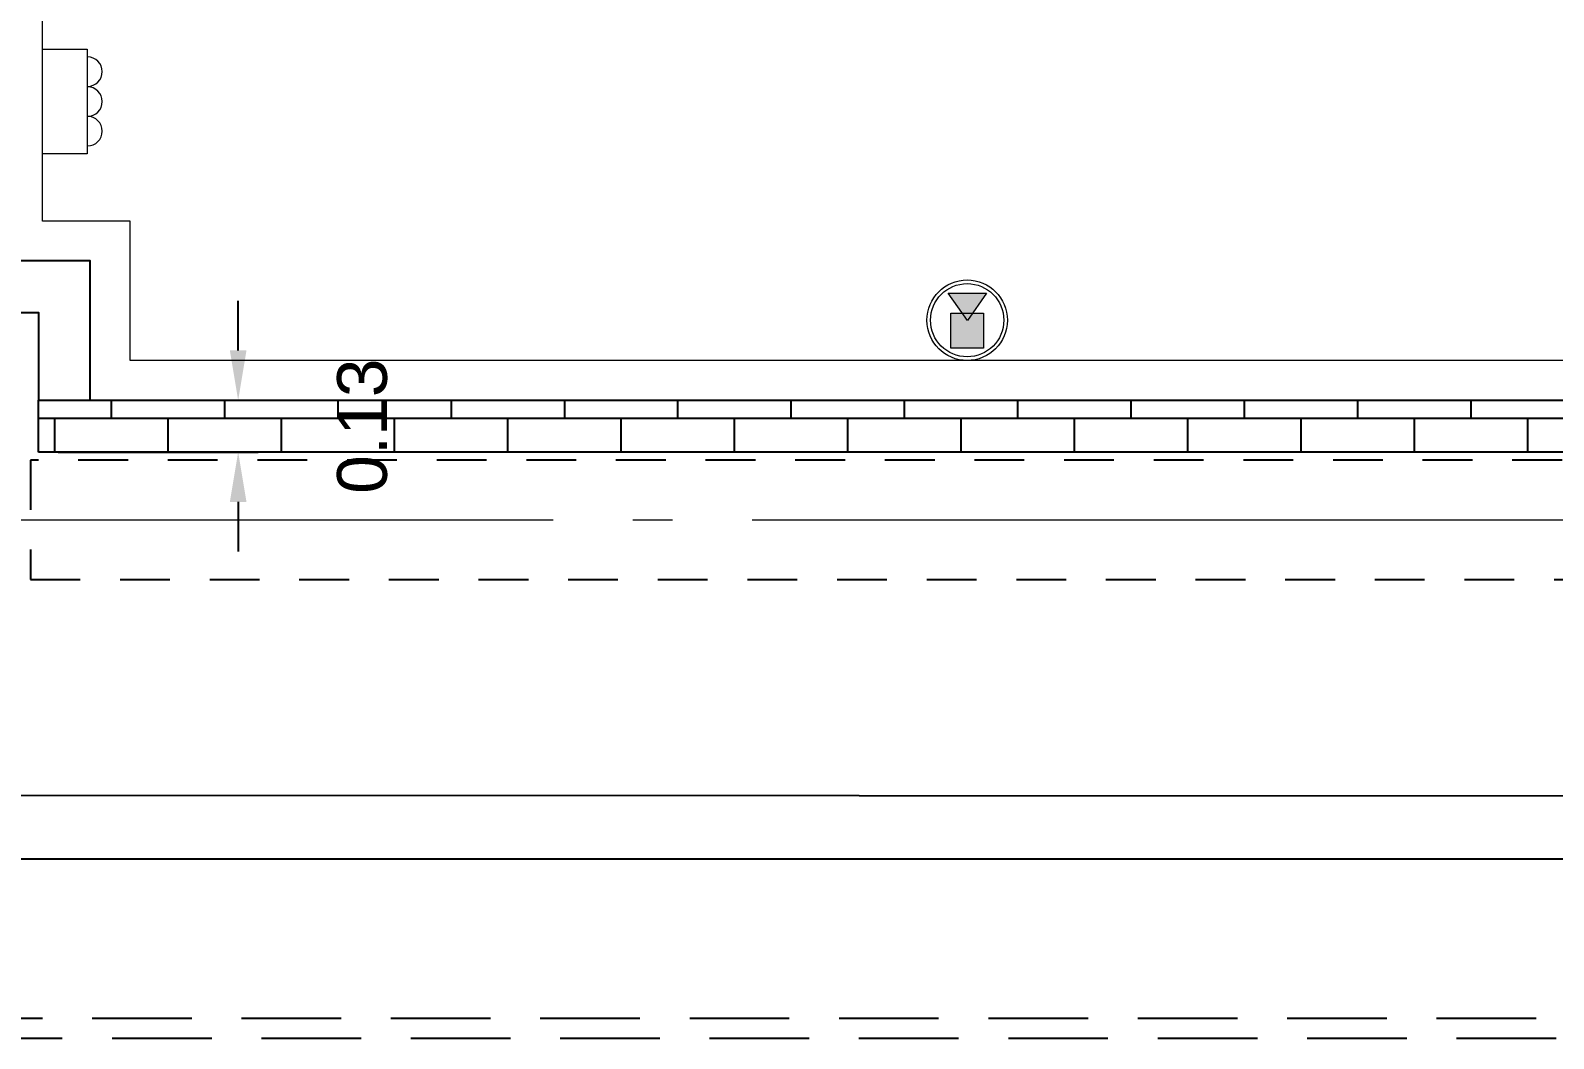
# Model space of a CAD drawing. Header units: metres. Extents: x -22.5 to 67.5, y 0 to 64.7.
# Drawn here: x 21.987 to 25.811, y 32.723 to 35.254 of the extents above; entities that cross this region are included whole.
import ezdxf

# ---------------------------------------------------------------- set-up
doc = ezdxf.new("R2010")
doc.units = ezdxf.units.M
for name, pattern in [('EJES630', [6.3, 5.5, -0.4, 0, -0.4]), ('XREF PB NEURO-ONCOLOGIA$0$DASHED2', [0.375, 0.25, -0.125]), ('XREF PB NEURO-ONCOLOGIA$0$HIDDEN2', [0.1875, 0.125, -0.0625]), ('XREF PB NEURO-ONCOLOGIA$0$XREF PB NEURO-ONCOLOGIA$0$Dash 1_5mm', [3, 1.5, -1.5])]:
    doc.linetypes.add(name, pattern=pattern)
doc.layers.add('EJES', color=11, linetype='EJES630', lineweight=0)
doc.layers.add('XREF PB NEURO-ONCOLOGIA$0$MUROS DE TABLAROCA', color=150, linetype='Continuous', lineweight=13)
for name, color, linetype in [('XREF PB NEURO-ONCOLOGIA$0$CANCELES', 1, 'Continuous'), ('XREF PB NEURO-ONCOLOGIA$0$CONTRAVENTEOS', 6, 'XREF PB NEURO-ONCOLOGIA$0$HIDDEN2'), ('XREF PB NEURO-ONCOLOGIA$0$COTAS PAÑOS', 8, 'Continuous'), ('XREF PB NEURO-ONCOLOGIA$0$EQUIPO', 8, 'Continuous'), ('XREF PB NEURO-ONCOLOGIA$0$HATCH', 251, 'Continuous'), ('XREF PB NEURO-ONCOLOGIA$0$LAMINA MULTIPERFORADA', 9, 'Continuous'), ('XREF PB NEURO-ONCOLOGIA$0$NOVIDESA', 11, 'Continuous'), ('XREF PB NEURO-ONCOLOGIA$0$TABIQUES BLINDADOS', 30, 'Continuous')]:
    doc.layers.add(name, color=color, linetype=linetype)
doc.styles.add('XREF PB NEURO-ONCOLOGIA$0$COTAS', font='arial.ttf')
doc.dimstyles.new('XREF PB NEURO-ONCOLOGIA$0$50 FLECHAS', dxfattribs={"dimscale": 0.5, "dimtxt": 0.25, "dimasz": 0.25, "dimexe": 0.1, "dimexo": 0.1, "dimgap": 0.025, "dimtad": 0, "dimtih": 1, "dimtoh": 1, "dimzin": 1, "dimdsep": 46, "dimtxsty": 'XREF PB NEURO-ONCOLOGIA$0$COTAS', "dimcen": 0.1, "dimclrd": 256, "dimclre": 256, "dimclrt": 7, "dimadec": 0, "dimazin": 1, "dimtfac": 1, "dimtofl": 0, "dimtmove": 2, "dimatfit": 3, "dimfxl": 1, "dimtolj": 1, "dimtzin": 1, "dimlwd": -1, "dimlwe": -1, "dimarcsym": 0})

# ---------------------------------------------------------------- blocks, each defined once
blk = doc.blocks.new('*D888')
at = {"layer": 'XREF PB NEURO-ONCOLOGIA$0$COTAS PAÑOS', "transparency": 16777216}
for p, q in [((0.7217, 23.2062), (0.7217, 22.7047)), ((0.8517, 23.2062), (0.8517, 22.7047)), ((0.5967, 22.7547), (0.4717, 22.7547)), ((0.9767, 22.7547), (1.1017, 22.7547))]:
    blk.add_line(p, q, dxfattribs=at)
for points in [[(0.5967, 22.7755), (0.5967, 22.7339), (0.7217, 22.7547)], [(0.9767, 22.7755), (0.9767, 22.7339), (0.8517, 22.7547)]]:
    blk.add_solid(points, dxfattribs=at)
at = {"layer": 'XREF PB NEURO-ONCOLOGIA$0$COTAS PAÑOS', "color": 7, "transparency": 16777216, "insert": (0.7867, 22.443), "char_height": 0.125, "attachment_point": 5, "style": 'XREF PB NEURO-ONCOLOGIA$0$COTAS'}
blk.add_mtext('\\A1;0.13', dxfattribs=at)
blk = doc.blocks.new('XREF PB NEURO-ONCOLOGIA')
at = {"layer": 'XREF PB NEURO-ONCOLOGIA$0$EQUIPO', "transparency": 33554559}
for points in [[(1.0702, 20.8833), (0.9828, 20.8833), (0.9828, 20.9656), (1.0702, 20.9656)], [(1.121, 20.9727), (1.121, 20.8762), (1.0519, 20.9239)]]:
    blk.add_hatch(color=256, dxfattribs=at).paths.add_polyline_path(points)
at = {"layer": 'XREF PB NEURO-ONCOLOGIA$0$HATCH'}
h = blk.add_hatch(dxfattribs=at)
h.set_pattern_fill('AR-B816', color=256, scale=0.0007, angle=90)
h.paths.add_polyline_path([(0.7217, 23.2562), (0.8517, 23.2562), (0.8517, 16.9762), (0.7217, 16.9762)])
at = {"layer": 'XREF PB NEURO-ONCOLOGIA$0$CANCELES', "color": 1, "linetype": 'XREF PB NEURO-ONCOLOGIA$0$XREF PB NEURO-ONCOLOGIA$0$Dash 1_5mm', "true_color": 0xff0000}
blk.add_line((2.8817, 18.9862), (1.0816, 21.1314), dxfattribs=at)
at = {"layer": 'XREF PB NEURO-ONCOLOGIA$0$CONTRAVENTEOS'}
blk.add_lwpolyline([(0.7017, 16.9562), (0.7017, 23.2762), (0.4017, 23.2762), (0.4017, 16.9562)], close=True, dxfattribs=at)
at = {"layer": 'XREF PB NEURO-ONCOLOGIA$0$EQUIPO', "lineweight": 20}
for points in [[(1.4701, 23.2462), (1.7332, 23.2462), (1.7332, 23.1334), (1.4701, 23.1334)], [(1.0702, 20.9656), (1.0702, 20.8833), (0.9828, 20.8833), (0.9828, 20.9656)], [(1.121, 20.8762), (1.0519, 20.9239), (1.121, 20.9727)]]:
    blk.add_lwpolyline(points, close=True, dxfattribs=at)
blk.add_lwpolyline([(1.4905, 23.1329, 0.999998), (1.5646, 23.1329, 0.999998), (1.6387, 23.1329)], format="xyb", dxfattribs=at)
for radius in [0.1011, 0.0919]:
    blk.add_circle((1.0527, 20.9246), radius, dxfattribs=at)
blk.add_arc((1.6768, 23.1329), 0.0371, 180.0001, 359.9999, dxfattribs=at)
at = {"layer": 'XREF PB NEURO-ONCOLOGIA$0$LAMINA MULTIPERFORADA', "linetype": 'XREF PB NEURO-ONCOLOGIA$0$DASHED2', "elevation": 0}
for points in [[(-0.7508, 60.8861), (17.0142, 60.8861), (17.0142, 26.9264), (22.3117, 26.9262), (22.3117, -3.0538), (-0.7508, -3.0538)], [(-0.7008, 60.8361), (16.9642, 60.8361), (16.9642, 26.8764), (22.2617, 26.8762), (22.2617, -3.0038), (-0.7008, -3.0038)]]:
    blk.add_lwpolyline(points, close=True, dxfattribs=at)
at = {"layer": 'XREF PB NEURO-ONCOLOGIA$0$MUROS DE TABLAROCA'}
blk.add_lwpolyline([(3.5646, 16.9862), (1.4317, 16.9862), (1.4317, 17.3362), (0.9517, 17.3362), (0.9517, 23.0262), (1.3017, 23.0262), (1.3017, 23.2462), (6.7417, 23.2462), (6.7417, 16.9862), (6.6117, 16.9862), (6.6117, 16.9862), (5.4646, 16.9862)], dxfattribs=at)
at = {"layer": 'XREF PB NEURO-ONCOLOGIA$0$NOVIDESA'}
for points in [[(21.6617, -2.4038), (-0.3008, -2.4038), (-0.3008, 24.1262)], [(21.5017, -2.2438), (-0.1483, -2.2438), (-0.1408, 24.1262)]]:
    blk.add_lwpolyline(points, dxfattribs=at)
at = {"layer": 'XREF PB NEURO-ONCOLOGIA$0$TABIQUES BLINDADOS'}
for points in [[(1.0717, 23.3462), (1.0717, 23.2562), (0.8517, 23.2562), (0.8517, 23.1262), (1.2017, 23.1262), (1.2017, 23.3462)], [(0.7217, 23.2562), (0.8517, 23.2562), (0.8517, 16.9762), (0.7217, 16.9762)]]:
    blk.add_lwpolyline(points, close=True, dxfattribs=at)
at = {"layer": 'XREF PB NEURO-ONCOLOGIA$0$COTAS PAÑOS'}
dim = blk.add_linear_dim(base=(0.7217, 22.7547), p1=(0.8517, 23.2562), p2=(0.7217, 23.2562), dimstyle='XREF PB NEURO-ONCOLOGIA$0$50 FLECHAS', dxfattribs=at)
dim.commit()
dim.dimension.update_dxf_attribs({"geometry": '*D888', "text_midpoint": (0.7867, 22.443)})

msp = doc.modelspace()

# ---------------------------------------------------------------- block references
at = {"rotation": 90}
msp.add_blockref('XREF PB NEURO-ONCOLOGIA', (45.2634, 33.4734), dxfattribs=at)

# ---------------------------------------------------------------- next in the draw order: linework, layer by layer
at = {"layer": 'EJES', "ltscale": 0.5}
msp.add_line((-5.4508, 34.0251, 0), (53.0124, 34.0251, 0), dxfattribs=at)

doc.saveas('drawing.dxf')
